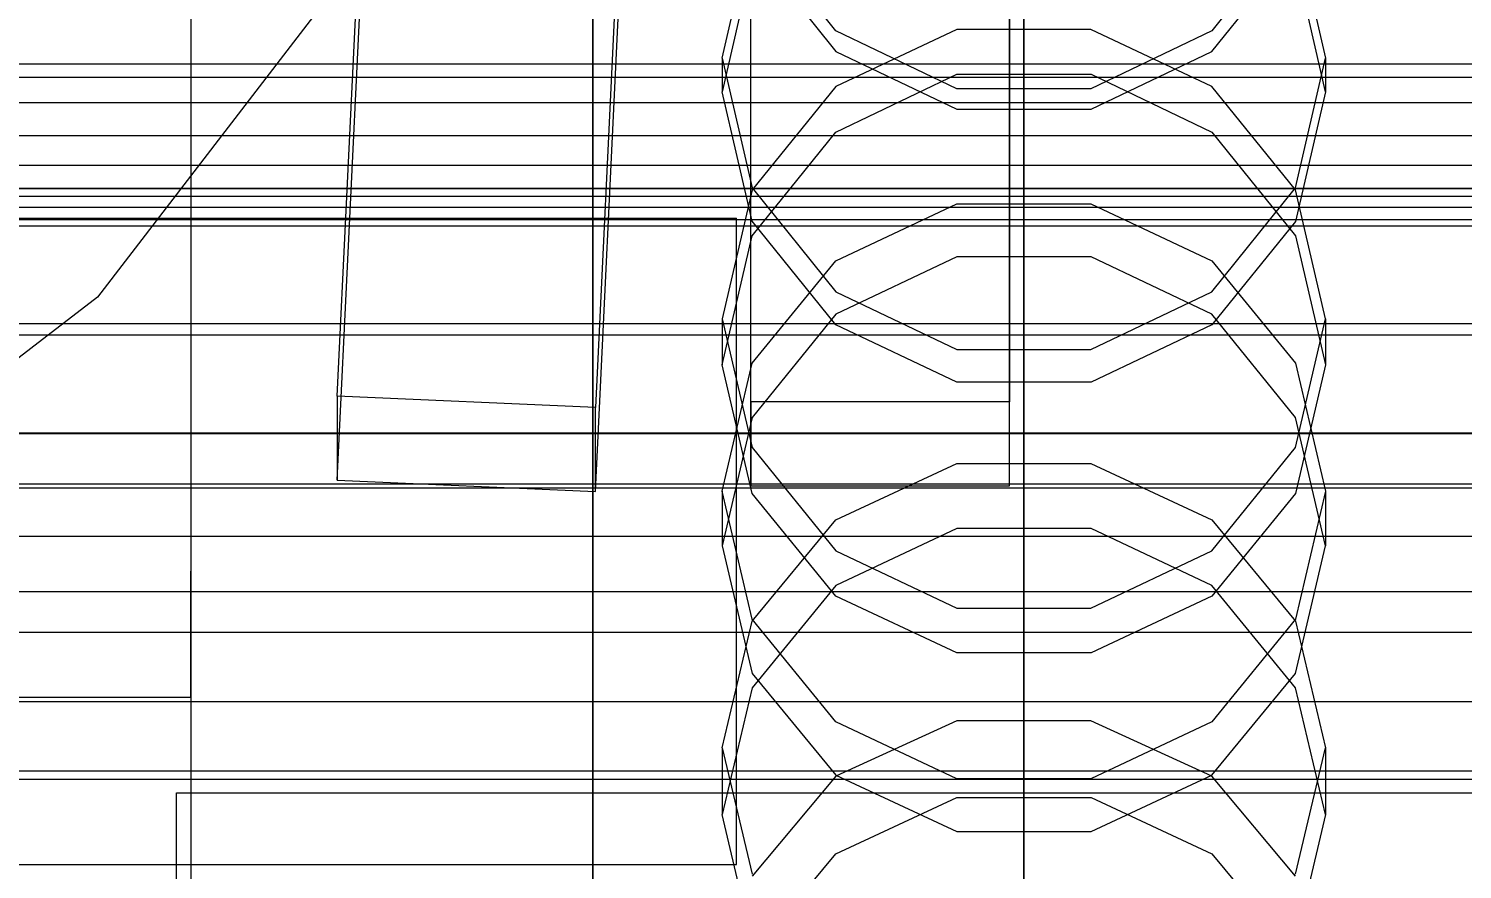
# Model space of a CAD drawing. Header units: millimetres. Extents: x -191664 to 191490, y -197311 to 10263.
# Drawn here: x -199.3 to -99.5, y -30380.3 to -30321.8 of the extents above; entities that cross this region are included whole.
import ezdxf

# ---------------------------------------------------------------- set-up
doc = ezdxf.new("R2010")
doc.units = ezdxf.units.MM
for name, color, linetype, lineweight in [('COTAS_USUARIO', 1, 'Continuous', 0), ('frontal_briquetadora', 7, 'Continuous', 0), ('frontal_C01', 7, 'Continuous', 0), ('frontal_C02', 7, 'Continuous', 0), ('frontal_mezcladora', 7, 'Continuous', 0), ('frontal_secador', 7, 'Continuous', 0), ('frontal_tolva', 7, 'Continuous', 0)]:
    doc.layers.add(name, color=color, linetype=linetype, lineweight=lineweight)
doc.dimstyles.new('PLANTA_100', dxfattribs={"dimtxt": 250, "dimasz": 150, "dimexe": 150, "dimexo": 80, "dimgap": 100, "dimtad": 1, "dimtih": 1, "dimtoh": 1, "dimdec": 1, "dimdsep": 46, "dimcen": 0.09, "dimclrd": 1, "dimclre": 1, "dimclrt": 1, "dimadec": 0, "dimazin": 0, "dimtfac": 1, "dimtdec": 4, "dimtofl": 0, "dimtmove": 0, "dimatfit": 3, "dimfxl": 1, "dimtolj": 1, "dimtzin": 0, "dimarcsym": 0})

# ---------------------------------------------------------------- blocks, each defined once
blk = doc.blocks.new('*D109')
at = {"layer": 'COTAS_USUARIO', "color": 1, "lineweight": -2, "transparency": 16777216}
for p, q in [((-80, -28700), (-1350, -28700)), ((-1200, -31850), (-1200, -28850)), ((-80, -32000), (-1350, -32000))]:
    blk.add_line(p, q, dxfattribs=at)
at = {"layer": 'COTAS_USUARIO', "color": 1, "transparency": 16777216}
for points in [[(-1225, -28850), (-1175, -28850), (-1200, -28700)], [(-1225, -31850), (-1175, -31850), (-1200, -32000)]]:
    blk.add_solid(points, dxfattribs=at)
at = {"layer": 'Defpoints', "color": 0, "transparency": 16777216}
for p in [(-1200, -28700), (0, -28700), (0, -32000)]:
    blk.add_point(p, dxfattribs=at)
blk = doc.blocks.new('*D110')
at = {"layer": 'COTAS_USUARIO', "color": 1, "lineweight": -2, "transparency": 16777216}
for p, q in [((-80, -30350), (-1350, -30350)), ((-1200, -31850), (-1200, -30500)), ((-80, -32000), (-1350, -32000))]:
    blk.add_line(p, q, dxfattribs=at)
at = {"layer": 'COTAS_USUARIO', "color": 1, "transparency": 16777216}
for points in [[(-1225, -30500), (-1175, -30500), (-1200, -30350)], [(-1225, -31850), (-1175, -31850), (-1200, -32000)]]:
    blk.add_solid(points, dxfattribs=at)
at = {"layer": 'Defpoints', "color": 0, "transparency": 16777216}
for p in [(-1200, -30350), (0, -30350), (0, -32000)]:
    blk.add_point(p, dxfattribs=at)
blk = doc.blocks.new('*D111')
at = {"layer": 'COTAS_USUARIO', "color": 1, "lineweight": -2, "transparency": 16777216}
for p, q in [((-80, -27700), (-1350, -27700)), ((-1200, -31850), (-1200, -27850)), ((-80, -32000), (-1350, -32000))]:
    blk.add_line(p, q, dxfattribs=at)
at = {"layer": 'COTAS_USUARIO', "color": 1, "transparency": 16777216}
for points in [[(-1225, -27850), (-1175, -27850), (-1200, -27700)], [(-1225, -31850), (-1175, -31850), (-1200, -32000)]]:
    blk.add_solid(points, dxfattribs=at)
at = {"layer": 'Defpoints', "color": 0, "transparency": 16777216}
for p in [(-1200, -27700), (0, -27700), (0, -32000)]:
    blk.add_point(p, dxfattribs=at)
blk = doc.blocks.new('*D121')
at = {"layer": 'COTAS_USUARIO', "color": 1, "lineweight": -2, "transparency": 16777216}
for p, q in [((-80, -29000), (-1350, -29000)), ((-1200, -31850), (-1200, -29150)), ((-80, -32000), (-1350, -32000))]:
    blk.add_line(p, q, dxfattribs=at)
at = {"layer": 'COTAS_USUARIO', "color": 1, "transparency": 16777216}
for points in [[(-1225, -29150), (-1175, -29150), (-1200, -29000)], [(-1225, -31850), (-1175, -31850), (-1200, -32000)]]:
    blk.add_solid(points, dxfattribs=at)
at = {"layer": 'Defpoints', "color": 0, "transparency": 16777216}
for p in [(-1200, -29000), (0, -29000), (0, -32000)]:
    blk.add_point(p, dxfattribs=at)

msp = doc.modelspace()

# ---------------------------------------------------------------- linework, layer by layer
at = {"layer": 'frontal_briquetadora', "color": 9, "true_color": 0xb9c3c2}
for p, q in [((-160, -30326.072), (-160, -30307.656)), ((-160, -30326.113), (-160, -30307.682)), ((-160, -30309.026), (-160, -30326.924)), ((-188, -30311.847), (-188, -30328.696)), ((-188, -30313.291), (-188, -30331.737)), ((-160, -30313.519), (-160, -30331.59)), ((-160, -30313.55), (-160, -30331.635)), ((-160, -30313.651), (-160, -30331.113)), ((-160, -30314.065), (-160, -30333.784)), ((-160, -30314.683), (-160, -30334.398)), ((-151, -30323.849), (-148.92, -30314.816)), ((-143.093, -30321.948), (-148.92, -30314.665)), ((-111.08, -30314.665), (-116.907, -30321.948)), ((-111.08, -30314.816), (-109, -30323.849)), ((-160, -30335.011), (-160, -30315.301)), ((-148.92, -30316.128), (-143.094, -30323.39)), ((-116.906, -30323.39), (-111.08, -30316.128)), ((-160, -30327.861), (-160, -30317.401)), ((-148.92, -30317.151), (-151, -30326.199)), ((-109, -30326.199), (-111.08, -30317.151)), ((-160, -30335.166), (-160, -30318.183)), ((-160, -30319.289), (-160, -30336.971)), ((-160, -30319.325), (-160, -30337.021)), ((-160, -30320.524), (-160, -30329.551)), ((-134.673, -30321.854), (-143.093, -30325.844)), ((-125.327, -30321.854), (-134.673, -30321.854)), ((-116.907, -30325.844), (-125.327, -30321.854)), ((-134.673, -30325.989), (-143.093, -30321.948)), ((-116.907, -30321.948), (-125.327, -30325.989)), ((-151, -30323.849), (-151, -30326.199)), ((-151, -30323.849), (-148.92, -30332.883)), ((-143.094, -30323.39), (-134.674, -30327.416)), ((-125.326, -30327.416), (-116.906, -30323.39)), ((-111.08, -30332.883), (-109, -30323.849)), ((-109, -30323.849), (-109, -30326.199)), ((-143.093, -30325.844), (-148.92, -30333.033)), ((-143.094, -30329.005), (-134.674, -30324.981)), ((-134.674, -30324.981), (-125.326, -30324.981)), ((-125.326, -30324.981), (-116.906, -30329.005)), ((-111.08, -30333.033), (-116.907, -30325.844)), ((-160, -30343.231), (-160, -30326.072)), ((-160, -30343.286), (-160, -30326.113)), ((-148.92, -30335.219), (-151, -30326.199)), ((-125.327, -30325.989), (-134.673, -30325.989)), ((-109, -30326.199), (-111.08, -30335.22)), ((-160, -30326.924), (-160, -30342.827)), ((-160, -30332.127), (-160, -30327.861)), ((-134.674, -30327.416), (-125.326, -30327.416)), ((-188, -30328.696), (-188, -30343.717)), ((-160, -30329.551), (-160, -30332.127)), ((-148.92, -30336.235), (-143.094, -30329.005)), ((-116.906, -30329.005), (-111.08, -30336.235)), ((-188, -30331.737), (-188, -30349.356)), ((-160, -30331.113), (-160, -30346.418)), ((-160, -30331.59), (-160, -30348.267)), ((-160, -30331.635), (-160, -30348.326)), ((-160, -30333.784), (-160, -30353.351)), ((-148.92, -30333.033), (-151, -30341.997)), ((-148.92, -30332.883), (-143.093, -30340.127)), ((-116.907, -30340.127), (-111.08, -30332.883)), ((-109, -30341.997), (-111.08, -30333.033)), ((-160, -30334.398), (-160, -30353.959)), ((-143.093, -30337.96), (-134.673, -30333.996)), ((-134.673, -30333.996), (-125.327, -30333.996)), ((-125.327, -30333.996), (-116.907, -30337.96)), ((-160, -30354.568), (-160, -30335.011)), ((-160, -30349.836), (-160, -30335.166)), ((-143.094, -30342.432), (-148.92, -30335.219)), ((-111.08, -30335.22), (-116.906, -30342.432)), ((-151, -30345.219), (-148.92, -30336.235)), ((-111.08, -30336.235), (-109, -30345.219)), ((-160, -30336.971), (-160, -30353.127)), ((-160, -30337.021), (-160, -30353.19)), ((-134.674, -30337.684), (-143.094, -30341.688)), ((-125.326, -30337.684), (-134.674, -30337.684)), ((-116.906, -30341.688), (-125.326, -30337.684)), ((-148.92, -30345.102), (-143.093, -30337.96)), ((-116.907, -30337.96), (-111.08, -30345.102)), ((-143.093, -30340.127), (-134.673, -30344.148)), ((-125.327, -30344.148), (-116.907, -30340.127)), ((-143.094, -30341.688), (-148.92, -30348.879)), ((-111.08, -30348.879), (-116.906, -30341.688)), ((-160, -30342.827), (-160, -30356.124)), ((-151, -30341.997), (-151, -30345.219)), ((-151, -30341.997), (-148.92, -30350.961)), ((-134.674, -30346.427), (-143.094, -30342.432)), ((-116.906, -30342.432), (-125.326, -30346.427)), ((-111.08, -30350.961), (-109, -30341.997)), ((-109, -30341.997), (-109, -30345.219)), ((-188, -30343.717), (-188, -30356.398)), ((-160, -30358.71), (-160, -30343.231)), ((-160, -30358.777), (-160, -30343.286)), ((-134.673, -30344.148), (-125.327, -30344.148)), ((-151, -30354.008), (-148.92, -30345.102)), ((-148.92, -30354.166), (-151, -30345.219)), ((-111.08, -30345.102), (-109, -30354.008)), ((-109, -30345.219), (-111.08, -30354.166)), ((-160, -30346.418), (-160, -30358.978)), ((-125.326, -30346.427), (-134.674, -30346.427)), ((-160, -30348.267), (-160, -30363.141)), ((-160, -30348.326), (-160, -30363.212)), ((-188, -30349.356), (-188, -30365.89)), ((-148.92, -30348.879), (-151, -30357.809)), ((-109, -30357.809), (-111.08, -30348.879)), ((-160, -30361.631), (-160, -30349.836)), ((-148.92, -30350.961), (-143.093, -30358.15)), ((-116.907, -30358.15), (-111.08, -30350.961)), ((-143.093, -30356.004), (-134.673, -30352.087)), ((-134.673, -30352.087), (-125.327, -30352.087)), ((-125.327, -30352.087), (-116.907, -30356.004)), ((-160, -30353.127), (-160, -30367.36)), ((-160, -30353.19), (-160, -30367.434)), ((-160, -30353.351), (-160, -30372.717)), ((-160, -30353.959), (-160, -30373.318)), ((-160, -30373.92), (-160, -30354.568)), ((-151, -30354.008), (-151, -30357.809)), ((-148.92, -30362.915), (-151, -30354.008)), ((-143.094, -30361.311), (-148.92, -30354.166)), ((-111.08, -30354.166), (-116.906, -30361.311)), ((-109, -30354.008), (-111.08, -30362.915)), ((-109, -30354.008), (-109, -30357.809)), ((-188, -30356.398), (-188, -30366.307)), ((-160, -30356.124), (-160, -30366.303)), ((-148.92, -30363.062), (-143.093, -30356.004)), ((-134.674, -30356.608), (-143.094, -30360.574)), ((-125.326, -30356.608), (-134.674, -30356.608)), ((-116.906, -30360.574), (-125.326, -30356.608)), ((-116.907, -30356.004), (-111.08, -30363.062)), ((-151, -30357.809), (-148.92, -30366.693)), ((-111.08, -30366.693), (-109, -30357.809)), ((-160, -30372.127), (-160, -30358.71)), ((-160, -30372.205), (-160, -30358.777)), ((-143.093, -30358.15), (-134.673, -30362.14)), ((-125.327, -30362.14), (-116.907, -30358.15)), ((-188, -30361.302), (-188, -30359.564)), ((-160, -30358.978), (-160, -30368.312)), ((-143.094, -30360.574), (-148.92, -30367.693)), ((-111.08, -30367.692), (-116.906, -30360.574)), ((-188, -30364.433), (-188, -30361.302)), ((-160, -30370.096), (-160, -30361.631)), ((-134.674, -30365.266), (-143.094, -30361.311)), ((-116.906, -30361.311), (-125.326, -30365.266)), ((-134.673, -30362.14), (-125.327, -30362.14)), ((-160, -30363.141), (-160, -30375.844)), ((-160, -30363.212), (-160, -30375.925)), ((-151, -30371.863), (-148.92, -30363.062)), ((-143.093, -30370.057), (-148.92, -30362.915)), ((-111.08, -30362.915), (-116.907, -30370.057)), ((-111.08, -30363.062), (-109, -30371.863)), ((-188, -30368.338), (-188, -30364.433)), ((-125.326, -30365.266), (-134.674, -30365.266)), ((-188, -30365.89), (-188, -30381.1)), ((-188, -30366.307), (-188, -30373.106)), ((-160, -30366.303), (-160, -30372.973)), ((-148.92, -30366.693), (-143.094, -30373.784)), ((-116.906, -30373.784), (-111.08, -30366.693)), ((-160, -30367.36), (-160, -30379.318)), ((-160, -30367.434), (-160, -30379.401)), ((-148.92, -30367.693), (-151, -30376.522)), ((-109, -30376.522), (-111.08, -30367.692)), ((-430, -30368.338), (-188, -30368.338)), ((-188, -30368.338), (-188, -30372.243)), ((-160, -30368.312), (-160, -30374.059)), ((-160, -30374.907), (-160, -30370.096)), ((-134.673, -30369.992), (-143.093, -30373.853)), ((-134.673, -30374.021), (-143.093, -30370.057)), ((-125.327, -30369.992), (-134.673, -30369.992)), ((-116.907, -30373.853), (-125.327, -30369.992)), ((-116.907, -30370.057), (-125.327, -30374.021)), ((-188, -30372.243), (-188, -30375.375)), ((-160, -30383.153), (-160, -30372.127)), ((-160, -30383.24), (-160, -30372.205)), ((-160, -30372.717), (-160, -30391.832)), ((-151, -30371.863), (-151, -30376.522)), ((-151, -30371.863), (-148.92, -30380.664)), ((-111.08, -30380.664), (-109, -30371.863)), ((-109, -30371.863), (-109, -30376.522)), ((-188, -30373.106), (-188, -30376.565)), ((-160, -30372.973), (-160, -30375.878)), ((-160, -30373.318), (-160, -30392.425)), ((-160, -30393.018), (-160, -30373.92)), ((-160, -30374.059), (-160, -30376)), ((-143.093, -30373.853), (-148.92, -30380.809)), ((-143.094, -30373.784), (-134.674, -30377.708)), ((-125.327, -30374.021), (-134.673, -30374.021)), ((-125.326, -30377.708), (-116.906, -30373.784)), ((-111.08, -30380.809), (-116.907, -30373.853)), ((-188, -30375.375), (-188, -30377.112)), ((-160, -30375.878), (-160, -30374.907)), ((-143.094, -30379.254), (-134.674, -30375.335)), ((-134.674, -30375.335), (-125.326, -30375.335)), ((-125.326, -30375.335), (-116.906, -30379.254)), ((-160, -30375.844), (-160, -30386.064)), ((-160, -30375.925), (-160, -30386.153)), ((-148.92, -30385.296), (-151, -30376.522)), ((-109, -30376.522), (-111.08, -30385.296)), ((-134.674, -30377.708), (-125.326, -30377.708)), ((-160, -30379.318), (-160, -30388.707)), ((-160, -30379.401), (-160, -30388.798)), ((-148.92, -30386.283), (-143.094, -30379.254)), ((-116.906, -30379.254), (-111.08, -30386.283))]:
    msp.add_line(p, q, dxfattribs=at)
at = {"layer": 'frontal_C01', "color": 139, "true_color": 0x345e4e}
for p, q in [((-130, -30428.251), (-130, -30116.064)), ((-130, -30121.752), (-130, -30433.939))]:
    msp.add_line(p, q, dxfattribs=at)
at = {"layer": 'frontal_C01', "color": 252, "true_color": 0x83939a}
for p, q in [((-311.15, -30324.261), (311.15, -30324.261)), ((-311.15, -30326.951), (311.15, -30326.951)), ((-311.15, -30329.252), (311.15, -30329.252)), ((-311.15, -30331.316), (311.15, -30331.316)), ((-311.15, -30332.943), (311.15, -30332.943)), ((-311.15, -30334.241), (311.15, -30334.241)), ((-311.15, -30335.083), (311.15, -30335.083)), ((-311.15, -30335.526), (311.15, -30335.526))]:
    msp.add_line(p, q, dxfattribs=at)
at = {"layer": 'frontal_C02', "color": 139, "true_color": 0x345e4e}
for p, q in [((-130, -30537.975), (-130, -30253.153)), ((-130, -30258.894), (-130, -30543.716))]:
    msp.add_line(p, q, dxfattribs=at)
at = {"layer": 'frontal_C02', "color": 139, "true_color": 0x354b57}
for p, q in [((-177.811, -30347.384), (-174.943, -30288.008)), ((-156.962, -30288.802), (-159.83, -30348.179)), ((-177.811, -30353.231), (-174.943, -30293.854)), ((-159.83, -30354.025), (-156.962, -30294.648)), ((-149, -30347.78), (-149, -30302.259)), ((-131, -30302.259), (-131, -30347.78)), ((-149, -30353.626), (-149, -30308.104)), ((-131, -30353.626), (-131, -30308.104)), ((-425, -30342.323), (425, -30342.323)), ((-159.83, -30348.179), (-177.811, -30347.384)), ((-177.811, -30347.384), (-177.811, -30353.231)), ((-131, -30347.78), (-149, -30347.78)), ((-149, -30347.78), (-149, -30353.626)), ((-131, -30353.626), (-131, -30347.78)), ((-159.83, -30354.025), (-159.83, -30348.179)), ((425, -30353.799), (-425, -30353.799)), ((-177.811, -30353.231), (-159.83, -30354.025)), ((-149, -30353.626), (-131, -30353.626)), ((425, -30357.17), (-425, -30357.17)), ((-425, -30368.646), (425, -30368.646))]:
    msp.add_line(p, q, dxfattribs=at)
at = {"layer": 'frontal_mezcladora', "color": 107, "true_color": 0x248357}
for p, q in [((-174.149, -30314), (-194.49, -30340.51)), ((-420, -30335), (-150, -30335)), ((-150, -30380), (-150, -30335)), ((-194.49, -30340.51), (-221, -30360.851)), ((-420, -30380), (-150, -30380))]:
    msp.add_line(p, q, dxfattribs=at)
at = {"layer": 'frontal_mezcladora', "color": 250, "true_color": 0x33393d}
for p, q in [((-189, -30375), (9, -30375)), ((-189, -30435), (-189, -30375))]:
    msp.add_line(p, q, dxfattribs=at)
at = {"layer": 'frontal_secador', "color": 253, "true_color": 0xa4b0b5}
for p, q in [((1360, -30325.216), (-1360, -30325.216)), ((1360, -30333.5), (-1360, -30333.5)), ((1250, -30332.924), (-1250, -30332.924)), ((1360, -30343.147), (-1360, -30343.147)), ((-1360, -30353.5), (1360, -30353.5)), ((-1250, -30353.5), (1250, -30353.5)), ((1360, -30363.853), (-1360, -30363.853)), ((1360, -30373.5), (-1360, -30373.5)), ((1250, -30374.076), (-1250, -30374.076))]:
    msp.add_line(p, q, dxfattribs=at)
at = {"layer": 'frontal_tolva', "color": 156, "true_color": 0x164b78}
for p, q in [((-1821.5, -30350), (1821.5, -30350)), ((-1821.5, -30361), (1821.5, -30361))]:
    msp.add_line(p, q, dxfattribs=at)

# ---------------------------------------------------------------- dimensions: what is measured, and where the dimension line sits
at = {"layer": 'COTAS_USUARIO'}
for p2, picture, middle in [((0, -27700), '*D111', (-1200, -29850)), ((0, -28700), '*D109', (-1200, -30350)), ((0, -29000), '*D121', (-1200, -30500)), ((0, -30350), '*D110', (-1200, -31175))]:
    dim = msp.add_aligned_dim(p1=(0, -32000), p2=p2, distance=1200, dimstyle='PLANTA_100', dxfattribs=at)
    dim.commit()
    dim.dimension.update_dxf_attribs({"geometry": picture, "text_midpoint": middle})

doc.saveas('drawing.dxf')
